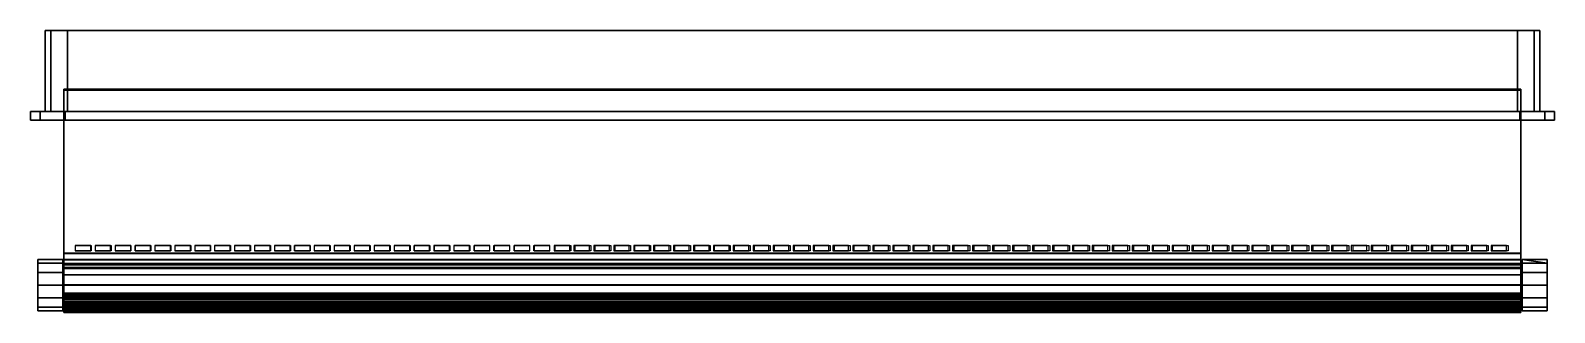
# Model space of a CAD drawing. Extents: x -102 to 103, y -27 to 11.
import ezdxf

# ---------------------------------------------------------------- set-up
doc = ezdxf.new("R2010")
doc.units = 0
for name, color, linetype in [('COSTURA', 4, 'CONTINUOUS'), ('COURO', 240, 'CONTINUOUS'), ('METAL', 160, 'CONTINUOUS')]:
    doc.layers.add(name, color=color, linetype=linetype)

msp = doc.modelspace()

# ---------------------------------------------------------------- meshes
at = {"layer": 'COSTURA'}
mesh = msp.add_polyface(dxfattribs=at)
corners = [(-96.01, -18.04, 1.62), (-96.01, -18.79, 1.62), (-93.91, -18.79, 1.62), (-93.91, -18.04, 1.62), (-93.33, -18.04, 1.62), (-93.33, -18.79, 1.62), (-91.23, -18.79, 1.62), (-91.23, -18.04, 1.62), (-90.64, -18.04, 1.62), (-90.64, -18.79, 1.62), (-88.54, -18.79, 1.62), (-88.54, -18.04, 1.62), (-87.96, -18.04, 1.62), (-87.96, -18.79, 1.62), (-85.86, -18.79, 1.62), (-85.86, -18.04, 1.62), (-85.28, -18.04, 1.62), (-85.28, -18.79, 1.62), (-83.18, -18.79, 1.62), (-83.18, -18.04, 1.62), (-82.6, -18.04, 1.62), (-82.6, -18.79, 1.62), (-80.5, -18.79, 1.62), (-80.5, -18.04, 1.62), (-79.92, -18.04, 1.62), (-79.92, -18.79, 1.62), (-77.82, -18.79, 1.62), (-77.82, -18.04, 1.62), (-77.27, -18.04, 1.62), (-77.27, -18.79, 1.62), (-75.17, -18.79, 1.62), (-75.17, -18.04, 1.62), (-74.58, -18.04, 1.62), (-74.58, -18.79, 1.62), (-72.49, -18.79, 1.62), (-72.49, -18.04, 1.62), (-71.9, -18.04, 1.62), (-71.9, -18.79, 1.62), (-69.8, -18.79, 1.62), (-69.8, -18.04, 1.62), (-69.22, -18.04, 1.62), (-69.22, -18.79, 1.62), (-67.12, -18.79, 1.62), (-67.12, -18.04, 1.62), (-66.54, -18.04, 1.62), (-66.54, -18.79, 1.62), (-64.44, -18.79, 1.62), (-64.44, -18.04, 1.62), (-63.89, -18.04, 1.62), (-63.89, -18.79, 1.62), (-61.79, -18.79, 1.62), (-61.79, -18.04, 1.62), (-61.2, -18.04, 1.62), (-61.2, -18.79, 1.62), (-59.1, -18.79, 1.62), (-59.1, -18.04, 1.62), (-58.52, -18.04, 1.62), (-58.52, -18.79, 1.62), (-56.42, -18.79, 1.62), (-56.42, -18.04, 1.62), (-55.84, -18.04, 1.62), (-55.84, -18.79, 1.62), (-53.74, -18.79, 1.62), (-53.74, -18.04, 1.62), (-53.16, -18.04, 1.62), (-53.16, -18.79, 1.62), (-51.06, -18.79, 1.62), (-51.06, -18.04, 1.62), (-50.48, -18.04, 1.62), (-50.48, -18.79, 1.62), (-48.38, -18.79, 1.62), (-48.38, -18.04, 1.62), (-47.8, -18.04, 1.62), (-47.8, -18.79, 1.62), (-45.7, -18.79, 1.62), (-45.7, -18.04, 1.62), (-45.12, -18.04, 1.62), (-45.12, -18.79, 1.62), (-43.02, -18.79, 1.62), (-43.02, -18.04, 1.62), (-42.4, -18.04, 1.62), (-42.4, -18.79, 1.62), (-40.3, -18.79, 1.62), (-40.3, -18.04, 1.62), (-39.72, -18.04, 1.62), (-39.72, -18.79, 1.62), (-37.62, -18.79, 1.62), (-37.62, -18.04, 1.62), (-37.04, -18.04, 1.62), (-37.04, -18.79, 1.62), (-34.94, -18.79, 1.62), (-34.94, -18.04, 1.62), (-34.35, -18.04, 1.62), (-34.35, -18.79, 1.62), (-32.25, -18.79, 1.62), (-32.25, -18.04, 1.62), (-31.67, -18.04, 1.62), (-31.67, -18.79, 1.62), (-29.57, -18.79, 1.62), (-29.57, -18.04, 1.62), (-29.02, -18.04, 1.62), (-29.02, -18.79, 1.62), (-26.92, -18.79, 1.62), (-26.92, -18.04, 1.62), (-26.34, -18.04, 1.62), (-26.34, -18.79, 1.62), (-24.24, -18.79, 1.62), (-24.24, -18.04, 1.62), (-23.65, -18.04, 1.62), (-23.65, -18.79, 1.62), (-21.56, -18.79, 1.62), (-21.56, -18.04, 1.62), (-20.97, -18.04, 1.62), (-20.97, -18.79, 1.62), (-18.87, -18.79, 1.62), (-18.87, -18.04, 1.62), (-18.29, -18.04, 1.62), (-18.29, -18.79, 1.62), (-16.19, -18.79, 1.62), (-16.19, -18.04, 1.62), (-15.61, -18.04, 1.62), (-15.61, -18.79, 1.62), (-13.51, -18.79, 1.62), (-13.51, -18.04, 1.62), (-12.93, -18.04, 1.62), (-12.93, -18.79, 1.62), (-10.83, -18.79, 1.62), (-10.83, -18.04, 1.62), (-10.25, -18.04, 1.62), (-10.25, -18.79, 1.62), (-8.15, -18.79, 1.62), (-8.15, -18.04, 1.62), (-7.6, -18.04, 1.62), (-7.6, -18.79, 1.62), (-5.5, -18.79, 1.62), (-5.5, -18.04, 1.62), (-4.91, -18.04, 1.62), (-4.91, -18.79, 1.62), (-2.81, -18.79, 1.62), (-2.81, -18.04, 1.62), (-2.23, -18.04, 1.62), (-2.23, -18.79, 1.62), (-0.13, -18.79, 1.62), (-0.13, -18.04, 1.62), (0.45, -18.04, 1.62), (0.45, -18.79, 1.62), (2.55, -18.79, 1.62), (2.55, -18.04, 1.62), (3.13, -18.04, 1.62), (3.13, -18.79, 1.62), (5.23, -18.79, 1.62), (5.23, -18.04, 1.62), (5.79, -18.04, 1.62), (5.79, -18.79, 1.62), (7.88, -18.79, 1.62), (7.88, -18.04, 1.62), (8.47, -18.04, 1.62), (8.47, -18.79, 1.62), (10.57, -18.79, 1.62), (10.57, -18.04, 1.62), (11.15, -18.04, 1.62), (11.15, -18.79, 1.62), (13.25, -18.79, 1.62), (13.25, -18.04, 1.62), (13.83, -18.04, 1.62), (13.83, -18.79, 1.62), (15.93, -18.79, 1.62), (15.93, -18.04, 1.62), (16.51, -18.04, 1.62), (16.51, -18.79, 1.62), (18.61, -18.79, 1.62), (18.61, -18.04, 1.62), (19.19, -18.04, 1.62), (19.19, -18.79, 1.62), (21.29, -18.79, 1.62), (21.29, -18.04, 1.62), (21.87, -18.04, 1.62), (21.87, -18.79, 1.62), (23.97, -18.79, 1.62), (23.97, -18.04, 1.62), (24.55, -18.04, 1.62), (24.55, -18.79, 1.62), (26.65, -18.79, 1.62), (26.65, -18.04, 1.62), (27.24, -18.04, 1.62), (27.24, -18.79, 1.62), (29.34, -18.79, 1.62), (29.34, -18.04, 1.62), (29.92, -18.04, 1.62), (29.92, -18.79, 1.62), (32.02, -18.79, 1.62), (32.02, -18.04, 1.62), (32.6, -18.04, 1.62), (32.6, -18.79, 1.62), (34.7, -18.79, 1.62), (34.7, -18.04, 1.62), (35.28, -18.04, 1.62), (35.28, -18.79, 1.62), (37.38, -18.79, 1.62), (37.38, -18.04, 1.62), (37.96, -18.04, 1.62), (37.96, -18.79, 1.62), (40.06, -18.79, 1.62), (40.06, -18.04, 1.62), (40.62, -18.04, 1.62), (40.62, -18.79, 1.62), (42.72, -18.79, 1.62), (42.72, -18.04, 1.62), (43.3, -18.04, 1.62), (43.3, -18.79, 1.62), (45.4, -18.79, 1.62), (45.4, -18.04, 1.62), (45.98, -18.04, 1.62), (45.98, -18.79, 1.62), (48.08, -18.79, 1.62), (48.08, -18.04, 1.62), (48.66, -18.04, 1.62), (48.66, -18.79, 1.62), (50.76, -18.79, 1.62), (50.76, -18.04, 1.62), (51.34, -18.04, 1.62), (51.34, -18.79, 1.62), (53.44, -18.79, 1.62), (53.44, -18.04, 1.62), (54.02, -18.04, 1.62), (54.02, -18.79, 1.62), (56.12, -18.79, 1.62), (56.12, -18.04, 1.62), (56.71, -18.04, 1.62), (56.71, -18.79, 1.62), (58.81, -18.79, 1.62), (58.81, -18.04, 1.62), (59.39, -18.04, 1.62), (59.39, -18.79, 1.62), (61.49, -18.79, 1.62), (61.49, -18.04, 1.62), (62.04, -18.04, 1.62), (62.04, -18.79, 1.62), (64.14, -18.79, 1.62), (64.14, -18.04, 1.62), (64.72, -18.04, 1.62), (64.72, -18.79, 1.62), (66.82, -18.79, 1.62), (66.82, -18.04, 1.62), (67.4, -18.04, 1.62), (67.4, -18.79, 1.62), (69.5, -18.79, 1.62), (69.5, -18.04, 1.62), (70.08, -18.04, 1.62), (70.08, -18.79, 1.62), (72.18, -18.79, 1.62), (72.18, -18.04, 1.62), (72.76, -18.04, 1.62), (72.76, -18.79, 1.62), (74.86, -18.79, 1.62), (74.86, -18.04, 1.62), (75.42, -18.04, 1.62), (75.42, -18.79, 1.62), (77.52, -18.79, 1.62), (77.52, -18.04, 1.62), (78.1, -18.04, 1.62), (78.1, -18.79, 1.62), (80.2, -18.79, 1.62), (80.2, -18.04, 1.62), (80.78, -18.04, 1.62), (80.78, -18.79, 1.62), (82.88, -18.79, 1.62), (82.88, -18.04, 1.62), (83.46, -18.04, 1.62), (83.46, -18.79, 1.62), (85.56, -18.79, 1.62), (85.56, -18.04, 1.62), (86.15, -18.04, 1.62), (86.15, -18.79, 1.62), (88.25, -18.79, 1.62), (88.25, -18.04, 1.62), (88.83, -18.04, 1.62), (88.83, -18.79, 1.62), (90.93, -18.79, 1.62), (90.93, -18.04, 1.62), (91.51, -18.04, 1.62), (91.51, -18.79, 1.62), (93.61, -18.79, 1.62), (93.61, -18.04, 1.62), (94.19, -18.04, 1.62), (94.19, -18.79, 1.62), (96.29, -18.79, 1.62), (96.29, -18.04, 1.62)]
mesh.append_faces([[corners[k] for k in face] for face in [(0, 1, 2, 3), (4, 5, 6, 7), (8, 9, 10, 11), (12, 13, 14, 15), (16, 17, 18, 19), (20, 21, 22, 23), (24, 25, 26, 27), (28, 29, 30, 31), (32, 33, 34, 35), (36, 37, 38, 39), (40, 41, 42, 43), (44, 45, 46, 47), (48, 49, 50, 51), (52, 53, 54, 55), (56, 57, 58, 59), (60, 61, 62, 63), (64, 65, 66, 67), (68, 69, 70, 71), (72, 73, 74, 75), (76, 77, 78, 79), (80, 81, 82, 83), (84, 85, 86, 87), (88, 89, 90, 91), (92, 93, 94, 95), (96, 97, 98, 99), (100, 101, 102, 103), (104, 105, 106, 107), (108, 109, 110, 111), (112, 113, 114, 115), (116, 117, 118, 119), (120, 121, 122, 123), (124, 125, 126, 127), (128, 129, 130, 131), (132, 133, 134, 135), (136, 137, 138, 139), (140, 141, 142, 143), (144, 145, 146, 147), (148, 149, 150, 151), (152, 153, 154, 155), (156, 157, 158, 159), (160, 161, 162, 163), (164, 165, 166, 167), (168, 169, 170, 171), (172, 173, 174, 175), (176, 177, 178, 179), (180, 181, 182, 183), (184, 185, 186, 187), (188, 189, 190, 191), (192, 193, 194, 195), (196, 197, 198, 199), (200, 201, 202, 203), (204, 205, 206, 207), (208, 209, 210, 211), (212, 213, 214, 215), (216, 217, 218, 219), (220, 221, 222, 223), (224, 225, 226, 227), (228, 229, 230, 231), (232, 233, 234, 235), (236, 237, 238, 239), (240, 241, 242, 243), (244, 245, 246, 247), (248, 249, 250, 251), (252, 253, 254, 255), (256, 257, 258, 259), (260, 261, 262, 263), (264, 265, 266, 267), (268, 269, 270, 271), (272, 273, 274, 275), (276, 277, 278, 279), (280, 281, 282, 283), (284, 285, 286, 287)]])
mesh = msp.add_polyface(dxfattribs=at)
corners = [(-13.34, -18.04, -1.09), (-13.34, -18.79, -1.09), (-15.44, -18.79, -1.09), (-15.44, -18.04, -1.09), (-16.02, -18.04, -1.09), (-16.02, -18.79, -1.09), (-18.12, -18.79, -1.09), (-18.12, -18.04, -1.09), (-18.7, -18.04, -1.09), (-18.7, -18.79, -1.09), (-20.8, -18.79, -1.09), (-20.8, -18.04, -1.09), (-21.38, -18.04, -1.09), (-21.38, -18.79, -1.09), (-23.48, -18.79, -1.09), (-23.48, -18.04, -1.09), (-24.06, -18.04, -1.09), (-24.06, -18.79, -1.09), (-26.16, -18.79, -1.09), (-26.16, -18.04, -1.09), (-26.72, -18.04, -1.09), (-26.72, -18.79, -1.09), (-28.82, -18.79, -1.09), (-28.82, -18.04, -1.09), (-29.4, -18.04, -1.09), (-29.4, -18.79, -1.09), (-31.5, -18.79, -1.09), (-31.5, -18.04, -1.09), (21.47, -18.04, -1.09), (21.47, -18.79, -1.09), (19.37, -18.79, -1.09), (19.37, -18.04, -1.09), (18.79, -18.04, -1.09), (18.79, -18.79, -1.09), (16.69, -18.79, -1.09), (16.69, -18.04, -1.09), (16.1, -18.04, -1.09), (16.1, -18.79, -1.09), (14, -18.79, -1.09), (14, -18.04, -1.09), (13.42, -18.04, -1.09), (13.42, -18.79, -1.09), (11.32, -18.79, -1.09), (11.32, -18.04, -1.09), (10.74, -18.04, -1.09), (10.74, -18.79, -1.09), (8.64, -18.79, -1.09), (8.64, -18.04, -1.09), (8.09, -18.04, -1.09), (8.09, -18.79, -1.09), (5.99, -18.79, -1.09), (5.99, -18.04, -1.09), (5.4, -18.04, -1.09), (5.4, -18.79, -1.09), (3.3, -18.79, -1.09), (3.3, -18.04, -1.09), (2.72, -18.04, -1.09), (2.72, -18.79, -1.09), (0.62, -18.79, -1.09), (0.62, -18.04, -1.09), (0.04, -18.04, -1.09), (0.04, -18.79, -1.09), (-2.06, -18.79, -1.09), (-2.06, -18.04, -1.09), (-2.64, -18.04, -1.09), (-2.64, -18.79, -1.09), (-4.74, -18.79, -1.09), (-4.74, -18.04, -1.09), (-5.32, -18.04, -1.09), (-5.32, -18.79, -1.09), (-7.42, -18.79, -1.09), (-7.42, -18.04, -1.09), (-8, -18.04, -1.09), (-8, -18.79, -1.09), (-10.1, -18.79, -1.09), (-10.1, -18.04, -1.09), (-10.68, -18.04, -1.09), (-10.68, -18.79, -1.09), (-12.78, -18.79, -1.09), (-12.78, -18.04, -1.09), (56.33, -18.04, -1.09), (56.33, -18.79, -1.09), (54.23, -18.79, -1.09), (54.23, -18.04, -1.09), (53.65, -18.04, -1.09), (53.65, -18.79, -1.09), (51.55, -18.79, -1.09), (51.55, -18.04, -1.09), (50.97, -18.04, -1.09), (50.97, -18.79, -1.09), (48.87, -18.79, -1.09), (48.87, -18.04, -1.09), (48.29, -18.04, -1.09), (48.29, -18.79, -1.09), (46.19, -18.79, -1.09), (46.19, -18.04, -1.09), (45.61, -18.04, -1.09), (45.61, -18.79, -1.09), (43.51, -18.79, -1.09), (43.51, -18.04, -1.09), (42.95, -18.04, -1.09), (42.95, -18.79, -1.09), (40.85, -18.79, -1.09), (40.85, -18.04, -1.09), (40.27, -18.04, -1.09), (40.27, -18.79, -1.09), (38.17, -18.79, -1.09), (38.17, -18.04, -1.09), (37.59, -18.04, -1.09), (37.59, -18.79, -1.09), (35.49, -18.79, -1.09), (35.49, -18.04, -1.09), (34.91, -18.04, -1.09), (34.91, -18.79, -1.09), (32.81, -18.79, -1.09), (32.81, -18.04, -1.09), (32.23, -18.04, -1.09), (32.23, -18.79, -1.09), (30.13, -18.79, -1.09), (30.13, -18.04, -1.09), (29.55, -18.04, -1.09), (29.55, -18.79, -1.09), (27.45, -18.79, -1.09), (27.45, -18.04, -1.09), (26.87, -18.04, -1.09), (26.87, -18.79, -1.09), (24.77, -18.79, -1.09), (24.77, -18.04, -1.09), (24.18, -18.04, -1.09), (24.18, -18.79, -1.09), (22.08, -18.79, -1.09), (22.08, -18.04, -1.09), (91.14, -18.04, -1.09), (91.14, -18.79, -1.09), (89.04, -18.79, -1.09), (89.04, -18.04, -1.09), (88.46, -18.04, -1.09), (88.46, -18.79, -1.09), (86.36, -18.79, -1.09), (86.36, -18.04, -1.09), (85.77, -18.04, -1.09), (85.77, -18.79, -1.09), (83.67, -18.79, -1.09), (83.67, -18.04, -1.09), (83.09, -18.04, -1.09), (83.09, -18.79, -1.09), (80.99, -18.79, -1.09), (80.99, -18.04, -1.09), (80.41, -18.04, -1.09), (80.41, -18.79, -1.09), (78.31, -18.79, -1.09), (78.31, -18.04, -1.09), (77.76, -18.04, -1.09), (77.76, -18.79, -1.09), (75.66, -18.79, -1.09), (75.66, -18.04, -1.09), (75.07, -18.04, -1.09), (75.07, -18.79, -1.09), (72.97, -18.79, -1.09), (72.97, -18.04, -1.09), (72.39, -18.04, -1.09), (72.39, -18.79, -1.09), (70.29, -18.79, -1.09), (70.29, -18.04, -1.09), (69.71, -18.04, -1.09), (69.71, -18.79, -1.09), (67.61, -18.79, -1.09), (67.61, -18.04, -1.09), (67.03, -18.04, -1.09), (67.03, -18.79, -1.09), (64.93, -18.79, -1.09), (64.93, -18.04, -1.09), (64.35, -18.04, -1.09), (64.35, -18.79, -1.09), (62.25, -18.79, -1.09), (62.25, -18.04, -1.09), (61.67, -18.04, -1.09), (61.67, -18.79, -1.09), (59.57, -18.79, -1.09), (59.57, -18.04, -1.09), (58.99, -18.04, -1.09), (58.99, -18.79, -1.09), (56.89, -18.79, -1.09), (56.89, -18.04, -1.09), (96.5, -18.04, -1.09), (96.5, -18.79, -1.09), (94.4, -18.79, -1.09), (94.4, -18.04, -1.09), (93.82, -18.04, -1.09), (93.82, -18.79, -1.09), (91.72, -18.79, -1.09), (91.72, -18.04, -1.09), (-67.08, -18.04, -1.09), (-67.08, -18.79, -1.09), (-69.18, -18.79, -1.09), (-69.18, -18.04, -1.09), (-69.76, -18.04, -1.09), (-69.76, -18.79, -1.09), (-71.86, -18.79, -1.09), (-71.86, -18.04, -1.09), (-72.44, -18.04, -1.09), (-72.44, -18.79, -1.09), (-74.54, -18.79, -1.09), (-74.54, -18.04, -1.09), (-75.12, -18.04, -1.09), (-75.12, -18.79, -1.09), (-77.22, -18.79, -1.09), (-77.22, -18.04, -1.09), (-77.8, -18.04, -1.09), (-77.8, -18.79, -1.09), (-79.9, -18.79, -1.09), (-79.9, -18.04, -1.09), (-80.46, -18.04, -1.09), (-80.46, -18.79, -1.09), (-82.56, -18.79, -1.09), (-82.56, -18.04, -1.09), (-83.14, -18.04, -1.09), (-83.14, -18.79, -1.09), (-85.24, -18.79, -1.09), (-85.24, -18.04, -1.09), (-85.82, -18.04, -1.09), (-85.82, -18.79, -1.09), (-87.92, -18.79, -1.09), (-87.92, -18.04, -1.09), (-88.5, -18.04, -1.09), (-88.5, -18.79, -1.09), (-90.6, -18.79, -1.09), (-90.6, -18.04, -1.09), (-91.18, -18.04, -1.09), (-91.18, -18.79, -1.09), (-93.28, -18.79, -1.09), (-93.28, -18.04, -1.09), (-93.86, -18.04, -1.09), (-93.86, -18.79, -1.09), (-95.96, -18.79, -1.09), (-95.96, -18.04, -1.09), (-32.27, -18.04, -1.09), (-32.27, -18.79, -1.09), (-34.37, -18.79, -1.09), (-34.37, -18.04, -1.09), (-34.96, -18.04, -1.09), (-34.96, -18.79, -1.09), (-37.05, -18.79, -1.09), (-37.05, -18.04, -1.09), (-37.64, -18.04, -1.09), (-37.64, -18.79, -1.09), (-39.74, -18.79, -1.09), (-39.74, -18.04, -1.09), (-40.32, -18.04, -1.09), (-40.32, -18.79, -1.09), (-42.42, -18.79, -1.09), (-42.42, -18.04, -1.09), (-43, -18.04, -1.09), (-43, -18.79, -1.09), (-45.1, -18.79, -1.09), (-45.1, -18.04, -1.09), (-45.65, -18.04, -1.09), (-45.65, -18.79, -1.09), (-47.75, -18.79, -1.09), (-47.75, -18.04, -1.09), (-48.34, -18.04, -1.09), (-48.34, -18.79, -1.09), (-50.44, -18.79, -1.09), (-50.44, -18.04, -1.09), (-51.02, -18.04, -1.09), (-51.02, -18.79, -1.09), (-53.12, -18.79, -1.09), (-53.12, -18.04, -1.09), (-53.7, -18.04, -1.09), (-53.7, -18.79, -1.09), (-55.8, -18.79, -1.09), (-55.8, -18.04, -1.09), (-56.38, -18.04, -1.09), (-56.38, -18.79, -1.09), (-58.48, -18.79, -1.09), (-58.48, -18.04, -1.09), (-59.06, -18.04, -1.09), (-59.06, -18.79, -1.09), (-61.16, -18.79, -1.09), (-61.16, -18.04, -1.09), (-61.74, -18.04, -1.09), (-61.74, -18.79, -1.09), (-63.84, -18.79, -1.09), (-63.84, -18.04, -1.09), (-64.42, -18.04, -1.09), (-64.42, -18.79, -1.09), (-66.52, -18.79, -1.09), (-66.52, -18.04, -1.09)]
mesh.append_faces([[corners[k] for k in face] for face in [(0, 1, 2, 3), (4, 5, 6, 7), (8, 9, 10, 11), (12, 13, 14, 15), (16, 17, 18, 19), (20, 21, 22, 23), (24, 25, 26, 27), (28, 29, 30, 31), (32, 33, 34, 35), (36, 37, 38, 39), (40, 41, 42, 43), (44, 45, 46, 47), (48, 49, 50, 51), (52, 53, 54, 55), (56, 57, 58, 59), (60, 61, 62, 63), (64, 65, 66, 67), (68, 69, 70, 71), (72, 73, 74, 75), (76, 77, 78, 79), (80, 81, 82, 83), (84, 85, 86, 87), (88, 89, 90, 91), (92, 93, 94, 95), (96, 97, 98, 99), (100, 101, 102, 103), (104, 105, 106, 107), (108, 109, 110, 111), (112, 113, 114, 115), (116, 117, 118, 119), (120, 121, 122, 123), (124, 125, 126, 127), (128, 129, 130, 131), (132, 133, 134, 135), (136, 137, 138, 139), (140, 141, 142, 143), (144, 145, 146, 147), (148, 149, 150, 151), (152, 153, 154, 155), (156, 157, 158, 159), (160, 161, 162, 163), (164, 165, 166, 167), (168, 169, 170, 171), (172, 173, 174, 175), (176, 177, 178, 179), (180, 181, 182, 183), (184, 185, 186, 187), (188, 189, 190, 191), (192, 193, 194, 195), (196, 197, 198, 199), (200, 201, 202, 203), (204, 205, 206, 207), (208, 209, 210, 211), (212, 213, 214, 215), (216, 217, 218, 219), (220, 221, 222, 223), (224, 225, 226, 227), (228, 229, 230, 231), (232, 233, 234, 235), (236, 237, 238, 239), (240, 241, 242, 243), (244, 245, 246, 247), (248, 249, 250, 251), (252, 253, 254, 255), (256, 257, 258, 259), (260, 261, 262, 263), (264, 265, 266, 267), (268, 269, 270, 271), (272, 273, 274, 275), (276, 277, 278, 279), (280, 281, 282, 283), (284, 285, 286, 287)]])
at = {"layer": 'COURO'}
mesh = msp.add_polyface(dxfattribs=at)
corners = [(-97.51, -23.35, -3.25), (-97.51, -23.35, -3.25), (-97.51, -24.53, -3.1), (-97.51, -24.53, -3.1), (-97.51, -25.14, -2.87), (-97.51, -25.14, -2.87), (-97.51, -23.38, -2.74), (-97.51, -23.38, -2.74), (-97.51, -21, -2.66), (-97.51, -21, -2.66), (-97.51, -24.45, -2.6), (-97.51, -24.45, -2.6), (-97.51, -24.96, -2.4), (-97.51, -24.96, -2.4), (-97.51, -26.02, -2.38), (-97.51, -26.02, -2.38), (-97.51, -20.46, -2.24), (-97.51, -20.46, -2.24), (-97.51, -21.12, -2.17), (-97.51, -21.12, -2.17), (-97.51, -25.71, -1.99), (-97.51, -25.71, -1.99), (-97.51, -19.92, -1.86), (-97.51, -19.92, -1.86), (-97.51, -20.55, -1.8), (-97.51, -20.55, -1.8), (-97.51, -26.64, -1.7), (-97.51, -26.64, -1.7), (-97.51, -26.21, -1.44), (-97.51, -26.21, -1.44), (-97.51, -19.09, -1.08), (-97.51, -19.09, -1.08), (-97.51, 2.79, -1.08), (-97.51, 2.79, -1.08), (-97.51, 2.79, -1.08), (-97.51, -26.98, -0.71), (-97.51, -26.98, -0.71), (-97.51, -26.49, -0.62), (-97.51, -26.49, -0.62), (-97.51, -19.97, 0.13), (-97.51, -19.97, 0.13), (-97.51, -19.1, 0.18), (-97.51, -19.1, 0.18), (-97.51, 2.79, 0.18), (-97.51, 2.79, 0.18), (-97.51, 2.79, 0.18), (-97.51, -19.12, 0.33), (-97.51, -19.12, 0.33), (-97.51, 2.94, 0.33), (-97.51, 2.94, 0.33), (-97.51, 2.94, 0.33), (-97.51, -20, 0.38), (-97.51, -20, 0.38), (-97.51, -26.55, 0.44), (-97.51, -26.55, 0.44), (-97.51, -27.05, 0.47), (-97.51, -27.05, 0.47), (-97.51, -26.37, 1.43), (-97.51, -26.37, 1.43), (-97.51, -19.12, 1.58), (-97.51, -19.12, 1.58), (-97.51, 2.94, 1.58), (-97.51, 2.94, 1.58), (-97.51, 2.94, 1.58), (-97.51, -26.85, 1.59), (-97.51, -26.85, 1.59), (-97.51, -25.98, 2.11), (-97.51, -25.98, 2.11), (-97.51, -20.58, 2.34), (-97.51, -20.58, 2.34), (-97.51, -19.94, 2.39), (-97.51, -19.94, 2.39), (-97.51, -26.36, 2.44), (-97.51, -26.36, 2.44), (-97.51, -25.34, 2.65), (-97.51, -25.34, 2.65), (-97.51, -21.15, 2.72), (-97.51, -21.15, 2.72), (-97.51, -20.48, 2.78), (-97.51, -20.48, 2.78), (-97.51, -24.45, 3.06), (-97.51, -24.45, 3.06), (-97.51, -25.61, 3.07), (-97.51, -25.61, 3.07), (-97.51, -21.02, 3.21), (-97.51, -21.02, 3.21), (-97.51, -23.35, 3.32), (-97.51, -23.35, 3.32), (-97.51, -24.61, 3.53), (-97.51, -24.61, 3.53), (-97.51, -23.33, 3.83), (-97.51, -23.33, 3.83), (98.2, -23.35, -3.25), (98.2, -23.35, -3.25), (98.2, -24.53, -3.1), (98.2, -24.53, -3.1), (98.2, -25.14, -2.87), (98.2, -25.14, -2.87), (98.2, -23.38, -2.74), (98.2, -23.38, -2.74), (98.2, -21, -2.66), (98.2, -21, -2.66), (98.2, -24.45, -2.6), (98.2, -24.45, -2.6), (98.2, -24.96, -2.4), (98.2, -24.96, -2.4), (98.2, -26.02, -2.38), (98.2, -26.02, -2.38), (98.2, -20.46, -2.24), (98.2, -20.46, -2.24), (98.2, -21.12, -2.17), (98.2, -21.12, -2.17), (98.2, -25.71, -1.99), (98.2, -25.71, -1.99), (98.2, -19.92, -1.86), (98.2, -19.92, -1.86), (98.2, -20.55, -1.8), (98.2, -20.55, -1.8), (98.2, -26.64, -1.7), (98.2, -26.64, -1.7), (98.2, -26.21, -1.44), (98.2, -26.21, -1.44), (98.2, -19.09, -1.08), (98.2, -19.09, -1.08), (98.2, 2.79, -1.08), (98.2, 2.79, -1.08), (98.2, 2.79, -1.08), (98.2, -26.98, -0.71), (98.2, -26.98, -0.71), (98.2, -26.49, -0.62), (98.2, -26.49, -0.62), (98.2, -19.97, 0.13), (98.2, -19.97, 0.13), (98.2, -19.1, 0.18), (98.2, -19.1, 0.18), (98.2, 2.79, 0.18), (98.2, 2.79, 0.18), (98.2, 2.79, 0.18), (98.2, -19.12, 0.33), (98.2, -19.12, 0.33), (98.2, 2.94, 0.33), (98.2, 2.94, 0.33), (98.2, 2.94, 0.33), (98.2, -20, 0.38), (98.2, -20, 0.38), (98.2, -26.55, 0.44), (98.2, -26.55, 0.44), (98.2, -27.05, 0.47), (98.2, -27.05, 0.47), (98.2, -26.37, 1.43), (98.2, -26.37, 1.43), (98.2, -19.12, 1.58), (98.2, -19.12, 1.58), (98.2, 2.94, 1.58), (98.2, 2.94, 1.58), (98.2, 2.94, 1.58), (98.2, -26.85, 1.59), (98.2, -26.85, 1.59), (98.2, -25.98, 2.11), (98.2, -25.98, 2.11), (98.2, -20.58, 2.34), (98.2, -20.58, 2.34), (98.2, -19.94, 2.39), (98.2, -19.94, 2.39), (98.2, -26.36, 2.44), (98.2, -26.36, 2.44), (98.2, -25.34, 2.65), (98.2, -25.34, 2.65), (98.2, -21.15, 2.72), (98.2, -21.15, 2.72), (98.2, -20.48, 2.78), (98.2, -20.48, 2.78), (98.2, -24.45, 3.06), (98.2, -24.45, 3.06), (98.2, -25.61, 3.07), (98.2, -25.61, 3.07), (98.2, -21.02, 3.21), (98.2, -21.02, 3.21), (98.2, -23.35, 3.32), (98.2, -23.35, 3.32), (98.2, -24.61, 3.53), (98.2, -24.61, 3.53), (98.2, -23.33, 3.83), (98.2, -23.33, 3.83)]
mesh.append_faces([[corners[k] for k in face] for face in [(123, 126, 137, 134), (31, 33, 124, 122), (41, 43, 32, 30), (133, 136, 45, 42), (134, 132, 115, 123), (122, 114, 23, 31), (30, 22, 39, 41), (42, 40, 131, 133), (132, 117, 109, 115), (114, 108, 17, 23), (22, 16, 24, 39), (40, 25, 116, 131), (117, 111, 101, 109), (108, 100, 9, 17), (16, 8, 18, 24), (25, 19, 110, 116), (93, 101, 111, 99), (1, 9, 100, 92), (6, 18, 8, 0), (98, 110, 19, 7), (95, 93, 99, 103), (3, 1, 92, 94), (10, 6, 0, 2), (102, 98, 7, 11), (103, 105, 97, 95), (94, 96, 5, 3), (2, 4, 12, 10), (11, 13, 104, 102), (105, 113, 107, 97), (96, 106, 15, 5), (4, 14, 20, 12), (13, 21, 112, 104), (113, 121, 119, 107), (106, 118, 27, 15), (14, 26, 28, 20), (21, 29, 120, 112), (121, 130, 128, 119), (118, 127, 36, 27), (26, 35, 37, 28), (29, 38, 129, 120), (130, 146, 148, 128), (127, 147, 56, 36), (35, 55, 53, 37), (38, 54, 145, 129), (146, 150, 157, 148), (147, 156, 65, 56), (55, 64, 57, 53), (54, 58, 149, 145), (150, 159, 165, 157), (156, 164, 73, 65), (64, 72, 66, 57), (58, 67, 158, 149), (159, 167, 175, 165), (164, 174, 83, 73), (72, 82, 74, 66), (67, 75, 166, 158), (167, 173, 181, 175), (174, 180, 89, 83), (82, 88, 80, 74), (75, 81, 172, 166), (173, 179, 183, 181), (180, 182, 91, 89), (88, 90, 86, 80), (81, 87, 178, 172), (177, 183, 179, 169), (85, 91, 182, 176), (76, 86, 90, 84), (168, 178, 87, 77), (169, 161, 171, 177), (176, 170, 79, 85), (84, 78, 68, 76), (77, 69, 160, 168), (161, 144, 163, 171), (170, 162, 71, 79), (78, 70, 51, 68), (69, 52, 143, 160), (144, 139, 152, 163), (162, 151, 60, 71), (70, 59, 46, 51), (52, 47, 138, 143), (155, 152, 139, 142), (63, 60, 151, 154), (48, 46, 59, 61), (140, 138, 47, 49), (34, 44, 135, 125), (62, 153, 141, 141), (50, 62, 141, 141)]])
at = {"layer": 'METAL'}
mesh = msp.add_polyface(dxfattribs=at)
corners = [(-102, -1.22, -0.35), (-102, -1.22, -0.35), (-102, -0.06, -0.35), (-102, -0.06, -0.35), (-102, -1.22, 0.81), (-102, -1.22, 0.81), (-102, -0.06, 0.81), (-102, -0.06, 0.81), (-100.69, -1.22, -3.69), (-100.69, -1.22, -3.69), (-100.69, -0.06, -3.69), (-100.69, -0.06, -3.69), (-100.69, -1.22, 4.16), (-100.69, -1.22, 4.16), (-100.69, -0.06, 4.16), (-100.69, -0.06, 4.16), (-100.03, -1.22, -0.03), (-100.03, -0.06, -0.03), (-100.03, -0.06, -0.03), (-100.03, 10.8, -0.03), (-100.03, 10.8, -0.03), (-100.03, -1.22, 0.49), (-100.03, -0.06, 0.49), (-100.03, -0.06, 0.49), (-100.03, 10.8, 0.49), (-100.03, 10.8, 0.49), (-99.28, -1.22, -2.28), (-99.28, -0.06, -2.28), (-99.28, -0.06, -2.28), (-99.28, 10.8, -2.28), (-99.28, 10.8, -2.28), (-99.28, -1.22, 2.74), (-99.28, -0.06, 2.74), (-99.28, -0.06, 2.74), (-99.28, 10.8, 2.74), (-99.28, 10.8, 2.74), (-97.35, -1.22, -5), (-97.35, -1.22, -5), (-97.35, -0.06, -5), (-97.35, -0.06, -5), (-97.35, -1.22, 5.47), (-97.35, -1.22, 5.47), (-97.35, -0.06, 5.47), (-97.35, -0.06, 5.47), (-97.03, -1.22, -3.03), (-97.03, -0.06, -3.03), (-97.03, -0.06, -3.03), (-97.03, 10.8, -3.03), (-97.03, 10.8, -3.03), (-97.03, -1.22, 3.49), (-97.03, -0.06, 3.49), (-97.03, -0.06, 3.49), (-97.03, 10.8, 3.49), (-97.03, 10.8, 3.49), (97.74, -1.22, -3.03), (97.74, -0.06, -3.03), (97.74, -0.06, -3.03), (97.74, 10.8, -3.03), (97.74, 10.8, -3.03), (97.74, -1.22, 3.49), (97.74, -0.06, 3.49), (97.74, -0.06, 3.49), (97.74, 10.8, 3.49), (97.74, 10.8, 3.49), (98.06, -1.22, -5), (98.06, -1.22, -5), (98.06, -0.06, -5), (98.06, -0.06, -5), (98.06, -1.22, 5.47), (98.06, -1.22, 5.47), (98.06, -0.06, 5.47), (98.06, -0.06, 5.47), (99.99, -1.22, -2.28), (99.99, -0.06, -2.28), (99.99, -0.06, -2.28), (99.99, 10.8, -2.28), (99.99, 10.8, -2.28), (99.99, -1.22, 2.74), (99.99, -0.06, 2.74), (99.99, -0.06, 2.74), (99.99, 10.8, 2.74), (99.99, 10.8, 2.74), (100.74, -1.22, -0.03), (100.74, -0.06, -0.03), (100.74, -0.06, -0.03), (100.74, 10.8, -0.03), (100.74, 10.8, -0.03), (100.74, -1.22, 0.49), (100.74, -0.06, 0.49), (100.74, -0.06, 0.49), (100.74, 10.8, 0.49), (100.74, 10.8, 0.49), (101.41, -1.22, -3.69), (101.41, -1.22, -3.69), (101.41, -0.06, -3.69), (101.41, -0.06, -3.69), (101.41, -1.22, 4.16), (101.41, -1.22, 4.16), (101.41, -0.06, 4.16), (101.41, -0.06, 4.16), (102.72, -1.22, -0.35), (102.72, -1.22, -0.35), (102.72, -0.06, -0.35), (102.72, -0.06, -0.35), (102.72, -1.22, 0.81), (102.72, -1.22, 0.81), (102.72, -0.06, 0.81), (102.72, -0.06, 0.81)]
mesh.append_faces([[corners[k] for k in face] for face in [(58, 48, 52, 62), (77, 72, 82, 87), (53, 51, 61, 63), (19, 17, 22, 24), (57, 55, 45, 47), (91, 89, 84, 86), (34, 32, 51, 53), (97, 99, 71, 69), (29, 27, 17, 19), (76, 74, 55, 57), (24, 22, 32, 34), (105, 107, 99, 97), (47, 45, 27, 29), (86, 84, 74, 76), (41, 69, 71, 43), (0, 4, 6, 2), (64, 36, 38, 66), (105, 101, 103, 107), (12, 41, 43, 14), (81, 63, 61, 79), (8, 0, 2, 10), (93, 64, 66, 95), (4, 12, 14, 6), (91, 81, 79, 89), (36, 8, 10, 38), (101, 93, 95, 103), (49, 59, 68, 40), (59, 77, 96, 68), (77, 87, 104, 96), (87, 82, 100, 104), (82, 72, 92, 100), (72, 54, 65, 92), (54, 44, 37, 65), (44, 26, 9, 37), (26, 16, 1, 9), (16, 21, 5, 1), (21, 31, 13, 5), (31, 49, 40, 13), (60, 50, 42, 70), (50, 33, 15, 42), (33, 23, 7, 15), (23, 18, 3, 7), (18, 28, 11, 3), (28, 46, 39, 11), (46, 56, 67, 39), (56, 73, 94, 67), (73, 83, 102, 94), (83, 88, 106, 102), (88, 78, 98, 106), (78, 60, 70, 98), (49, 44, 54, 59), (59, 54, 72, 77), (31, 26, 44, 49), (21, 16, 26, 31), (30, 35, 52, 48), (20, 25, 35, 30), (80, 75, 58, 62), (90, 85, 75, 80)]])
mesh = msp.add_polyface(dxfattribs=at)
corners = [(-100.99, -23.38, -3.15), (-100.99, -23.38, -3.15), (-100.99, -25.1, -2.69), (-100.99, -25.1, -2.69), (-100.99, -21.66, -2.69), (-100.99, -21.66, -2.69), (-100.99, -26.35, -1.43), (-100.99, -26.35, -1.43), (-100.99, -20.41, -1.43), (-100.99, -20.41, -1.43), (-100.99, -19.95, 0.28), (-100.99, -19.95, 0.28), (-100.99, -26.81, 0.28), (-100.99, -26.81, 0.28), (-100.99, -26.81, 0.28), (-100.99, -20.41, 2), (-100.99, -20.41, 2), (-100.99, -26.35, 2), (-100.99, -26.35, 2), (-100.99, -25.1, 3.26), (-100.99, -25.1, 3.26), (-100.99, -21.66, 3.26), (-100.99, -21.66, 3.26), (-100.99, -23.38, 3.72), (-100.99, -23.38, 3.72), (-97.64, -23.38, -3.15), (-97.64, -23.38, -3.15), (-97.64, -25.1, -2.69), (-97.64, -25.1, -2.69), (-97.64, -21.66, -2.69), (-97.64, -21.66, -2.69), (-97.64, -23.38, -2.46), (-97.64, -23.38, -2.46), (-97.64, -22.01, -2.09), (-97.64, -22.01, -2.09), (-97.64, -24.75, -2.09), (-97.64, -24.75, -2.09), (-97.64, -20.41, -1.43), (-97.64, -20.41, -1.43), (-97.64, -26.35, -1.43), (-97.64, -26.35, -1.43), (-97.64, -25.76, -1.09), (-97.64, -25.76, -1.09), (-97.64, -21, -1.09), (-97.64, -21, -1.09), (-97.64, -26.13, 0.28), (-97.64, -26.13, 0.28), (-97.64, -26.13, 0.28), (-97.64, -26.13, 0.28), (-97.64, -20.64, 0.28), (-97.64, -20.64, 0.28), (-97.64, -19.95, 0.28), (-97.64, -19.95, 0.28), (-97.64, -26.81, 0.28), (-97.64, -26.81, 0.28), (-97.64, -26.81, 0.28), (-97.64, -26.81, 0.28), (-97.64, -25.76, 1.66), (-97.64, -25.76, 1.66), (-97.64, -21, 1.66), (-97.64, -21, 1.66), (-97.64, -20.41, 2), (-97.64, -20.41, 2), (-97.64, -26.35, 2), (-97.64, -26.35, 2), (-97.64, -24.75, 2.66), (-97.64, -24.75, 2.66), (-97.64, -22.01, 2.66), (-97.64, -22.01, 2.66), (-97.64, -23.38, 3.03), (-97.64, -23.38, 3.03), (-97.64, -21.66, 3.26), (-97.64, -21.66, 3.26), (-97.64, -25.1, 3.26), (-97.64, -25.1, 3.26), (-97.64, -23.38, 3.72), (-97.64, -23.38, 3.72), (98.37, -23.38, -3.15), (98.37, -23.38, -3.15), (98.37, -25.1, -2.69), (98.37, -25.1, -2.69), (98.37, -21.66, -2.69), (98.37, -21.66, -2.69), (98.37, -23.38, -2.46), (98.37, -23.38, -2.46), (98.37, -22.01, -2.09), (98.37, -22.01, -2.09), (98.37, -24.75, -2.09), (98.37, -24.75, -2.09), (98.37, -26.35, -1.43), (98.37, -26.35, -1.43), (98.37, -20.41, -1.43), (98.37, -20.41, -1.43), (98.37, -25.76, -1.09), (98.37, -25.76, -1.09), (98.37, -21, -1.09), (98.37, -21, -1.09), (98.37, -26.13, 0.28), (98.37, -26.13, 0.28), (98.37, -26.13, 0.28), (98.37, -26.13, 0.28), (98.37, -20.64, 0.28), (98.37, -20.64, 0.28), (98.37, -19.95, 0.28), (98.37, -19.95, 0.28), (98.37, -26.81, 0.28), (98.37, -26.81, 0.28), (98.37, -26.81, 0.28), (98.37, -26.81, 0.28), (98.37, -21, 1.66), (98.37, -21, 1.66), (98.37, -25.76, 1.66), (98.37, -25.76, 1.66), (98.37, -20.41, 2), (98.37, -20.41, 2), (98.37, -26.35, 2), (98.37, -26.35, 2), (98.37, -22.01, 2.66), (98.37, -22.01, 2.66), (98.37, -24.75, 2.66), (98.37, -24.75, 2.66), (98.37, -23.38, 3.03), (98.37, -23.38, 3.03), (98.37, -25.1, 3.26), (98.37, -25.1, 3.26), (98.37, -21.66, 3.26), (98.37, -21.66, 3.26), (98.37, -23.38, 3.72), (98.37, -23.38, 3.72), (101.72, -23.38, -3.15), (101.72, -23.38, -3.15), (101.72, -25.1, -2.69), (101.72, -25.1, -2.69), (101.72, -21.66, -2.69), (101.72, -21.66, -2.69), (101.72, -20.41, -1.43), (101.72, -20.41, -1.43), (101.72, -26.35, -1.43), (101.72, -26.35, -1.43), (101.72, -19.95, 0.28), (101.72, -19.95, 0.28), (101.72, -26.81, 0.28), (101.72, -26.81, 0.28), (101.72, -26.81, 0.28), (101.72, -20.41, 2), (101.72, -20.41, 2), (101.72, -26.35, 2), (101.72, -26.35, 2), (101.72, -21.66, 3.26), (101.72, -21.66, 3.26), (101.72, -25.1, 3.26), (101.72, -25.1, 3.26), (101.72, -23.38, 3.72), (101.72, -23.38, 3.72)]
mesh.append_faces([[corners[k] for k in face] for face in [(120, 122, 69, 65), (112, 120, 65, 57), (99, 112, 57, 45), (94, 100, 46, 41), (88, 94, 41, 35), (84, 88, 35, 31), (86, 84, 31, 33), (96, 86, 33, 43), (102, 96, 43, 49), (110, 102, 49, 59), (118, 110, 59, 67), (122, 118, 67, 69), (4, 0, 23, 21), (130, 134, 149, 153), (150, 152, 128, 124), (24, 20, 73, 75), (146, 150, 124, 116), (20, 18, 63, 73), (141, 146, 116, 107), (18, 13, 53, 63), (137, 142, 108, 90), (14, 7, 39, 54), (131, 137, 90, 80), (7, 3, 27, 39), (129, 131, 80, 78), (3, 1, 25, 27), (133, 129, 78, 82), (1, 5, 29, 25), (135, 133, 82, 92), (5, 9, 37, 29), (104, 135, 92, 92), (9, 11, 51, 37), (114, 144, 104, 104), (11, 16, 61, 51), (148, 144, 114, 126), (16, 22, 71, 61), (152, 148, 126, 128), (22, 24, 75, 71), (123, 127, 121, 119), (127, 125, 117, 121), (125, 113, 109, 117), (113, 103, 101, 109), (103, 91, 95, 101), (91, 81, 85, 95), (81, 77, 83, 85), (77, 79, 87, 83), (79, 89, 93, 87), (89, 106, 98, 93), (105, 115, 111, 97), (115, 123, 119, 111), (76, 74, 66, 70), (74, 64, 58, 66), (64, 55, 47, 58), (56, 40, 42, 48), (40, 28, 36, 42), (28, 26, 32, 36), (26, 30, 34, 32), (30, 38, 44, 34), (38, 52, 50, 44), (52, 62, 60, 50), (62, 72, 68, 60), (72, 76, 70, 68), (6, 12, 17, 17), (6, 17, 19, 2), (2, 19, 23, 0), (15, 8, 4, 21), (15, 10, 8, 8), (147, 143, 138, 138), (147, 138, 132, 151), (151, 132, 130, 153), (136, 145, 149, 134), (104, 139, 135, 135), (144, 139, 104, 104), (136, 140, 145, 145)]])

doc.saveas('drawing.dxf')
